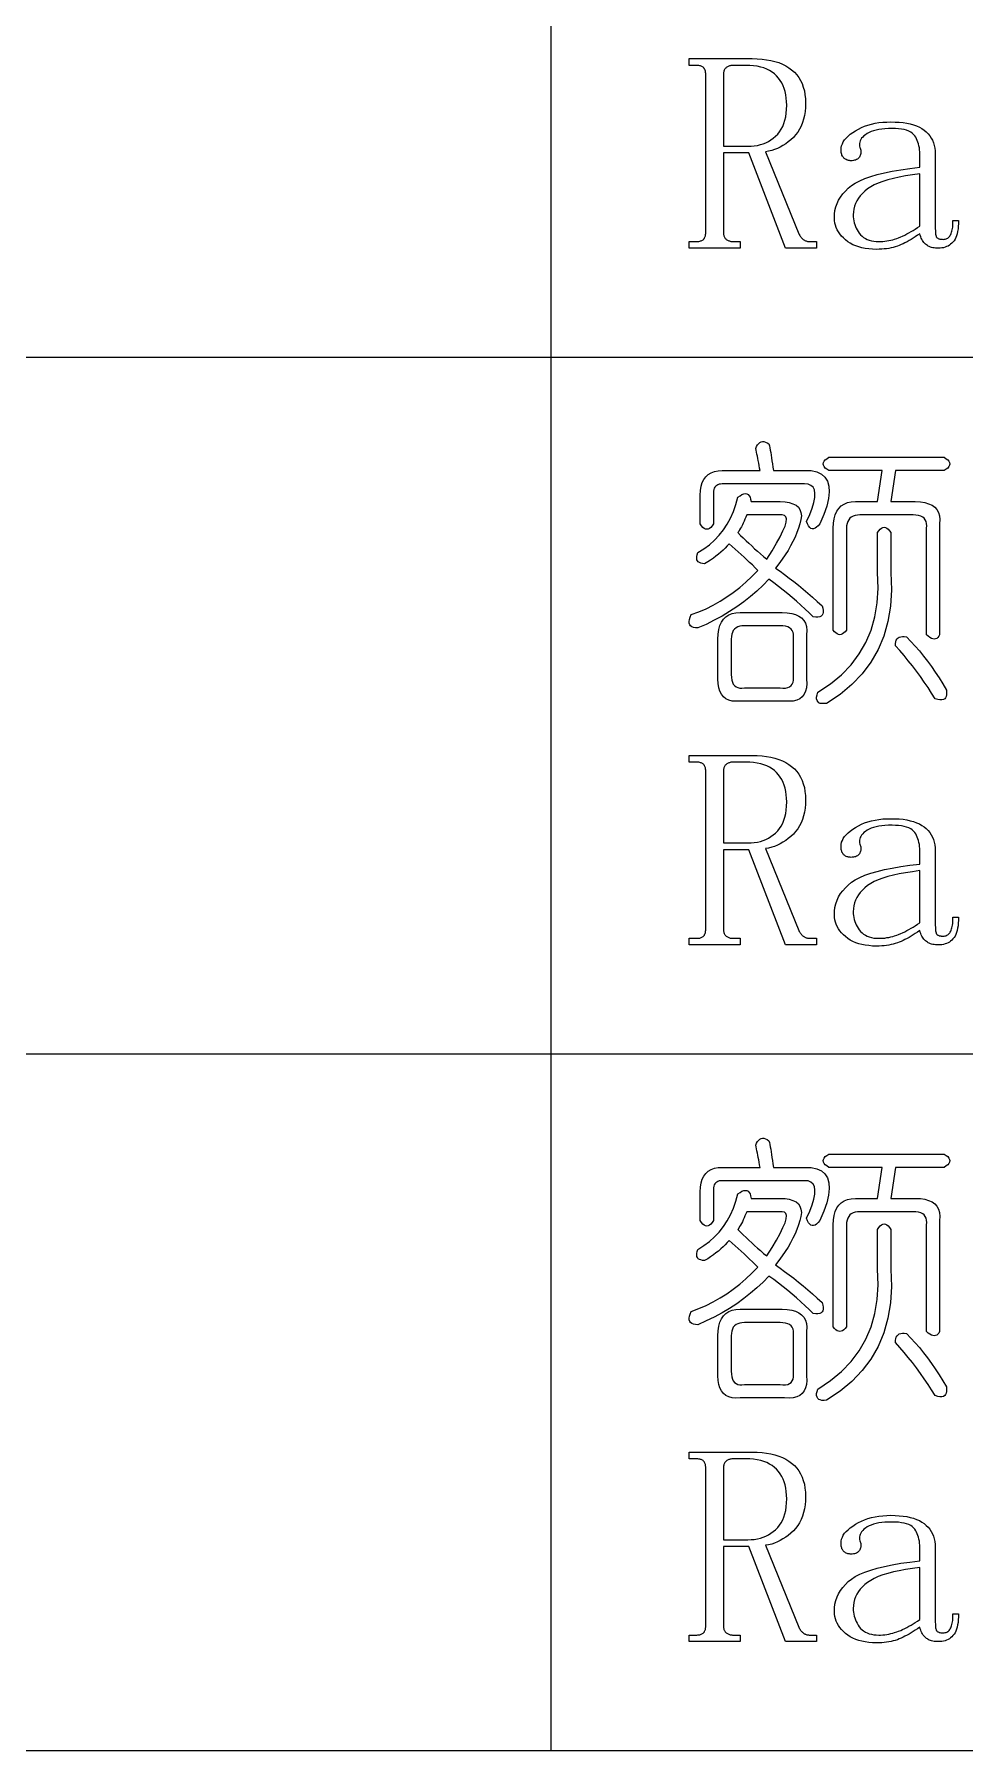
# Model space of a CAD drawing. Extents: x 1 to 297, y 1 to 210.
# Drawn here: x 40.3 to 47.49, y 29.56 to 42.84 of the extents above; entities that cross this region are included whole.
import ezdxf

# ---------------------------------------------------------------- set-up
doc = ezdxf.new("R2010")
doc.units = 0

msp = doc.modelspace()

# ---------------------------------------------------------------- linework, layer by layer
at = {"color": 7, "lineweight": 13}
for p, q in [((44.295, 56.508), (44.295, 29.565)), ((1.306, 40.342), (219.321, 40.342)), ((1.306, 34.953), (219.321, 34.953)), ((1.306, 29.565), (219.321, 29.565))]:
    msp.add_line(p, q, dxfattribs=at)
for points in [[(46.263, 42.308), (46.262, 42.274), (46.26, 42.242), (46.255, 42.212), (46.248, 42.183), (46.24, 42.156), (46.229, 42.13), (46.217, 42.106), (46.203, 42.083), (46.187, 42.062), (46.169, 42.042), (46.15, 42.024), (46.13, 42.007), (46.11, 41.992), (46.089, 41.979), (46.068, 41.967), (46.047, 41.957), (46.024, 41.948), (46.002, 41.941), (45.978, 41.935), (45.955, 41.931), (46.212, 41.296), (46.215, 41.29), (46.219, 41.283), (46.223, 41.278), (46.226, 41.272), (46.23, 41.267), (46.234, 41.263), (46.238, 41.259), (46.242, 41.255), (46.246, 41.252), (46.25, 41.249), (46.255, 41.247), (46.259, 41.245), (46.264, 41.243), (46.268, 41.241), (46.273, 41.24), (46.278, 41.238), (46.283, 41.237), (46.287, 41.237), (46.292, 41.236), (46.298, 41.236), (46.349, 41.236), (46.349, 41.185), (46.109, 41.185), (45.826, 41.922), (45.629, 41.922), (45.629, 41.305), (45.629, 41.298), (45.63, 41.292), (45.631, 41.286), (45.632, 41.28), (45.634, 41.275), (45.637, 41.27), (45.64, 41.265), (45.643, 41.261), (45.646, 41.257), (45.65, 41.253), (45.655, 41.25), (45.66, 41.247), (45.664, 41.245), (45.67, 41.242), (45.675, 41.241), (45.681, 41.239), (45.687, 41.238), (45.693, 41.237), (45.699, 41.236), (45.706, 41.236), (45.758, 41.236), (45.758, 41.185), (45.363, 41.185), (45.363, 41.236), (45.415, 41.236), (45.423, 41.236), (45.431, 41.237), (45.438, 41.238), (45.445, 41.239), (45.451, 41.241), (45.457, 41.242), (45.462, 41.245), (45.467, 41.247), (45.471, 41.25), (45.475, 41.253), (45.478, 41.257), (45.481, 41.261), (45.483, 41.265), (45.486, 41.27), (45.488, 41.275), (45.489, 41.28), (45.49, 41.286), (45.491, 41.292), (45.492, 41.298), (45.492, 41.305), (45.492, 42.531), (45.492, 42.537), (45.491, 42.544), (45.49, 42.55), (45.489, 42.555), (45.488, 42.561), (45.486, 42.566), (45.483, 42.57), (45.481, 42.574), (45.478, 42.578), (45.475, 42.582), (45.471, 42.585), (45.467, 42.588), (45.462, 42.591), (45.457, 42.593), (45.451, 42.595), (45.445, 42.596), (45.438, 42.598), (45.431, 42.598), (45.423, 42.599), (45.415, 42.599), (45.363, 42.599), (45.363, 42.651), (45.852, 42.651), (45.89, 42.65), (45.927, 42.647), (45.962, 42.643), (45.995, 42.637), (46.027, 42.629), (46.056, 42.62), (46.084, 42.609), (46.11, 42.596), (46.134, 42.581), (46.156, 42.565), (46.177, 42.547), (46.195, 42.527), (46.211, 42.506), (46.225, 42.483), (46.237, 42.458), (46.246, 42.431), (46.254, 42.403), (46.259, 42.373), (46.262, 42.341)], [(45.629, 41.973), (45.818, 41.973), (45.843, 41.974), (45.867, 41.977), (45.891, 41.98), (45.914, 41.986), (45.935, 41.993), (45.956, 42.001), (45.977, 42.011), (45.996, 42.023), (46.014, 42.036), (46.032, 42.051), (46.048, 42.067), (46.063, 42.085), (46.076, 42.105), (46.087, 42.126), (46.096, 42.149), (46.104, 42.174), (46.11, 42.201), (46.114, 42.229), (46.117, 42.259), (46.118, 42.291), (46.117, 42.319), (46.114, 42.346), (46.111, 42.372), (46.105, 42.397), (46.098, 42.42), (46.09, 42.442), (46.08, 42.463), (46.068, 42.483), (46.055, 42.501), (46.04, 42.518), (46.024, 42.533), (46.006, 42.547), (45.986, 42.559), (45.965, 42.57), (45.942, 42.579), (45.917, 42.586), (45.89, 42.592), (45.862, 42.596), (45.832, 42.598), (45.8, 42.599), (45.706, 42.599), (45.699, 42.599), (45.693, 42.598), (45.687, 42.598), (45.681, 42.596), (45.675, 42.595), (45.67, 42.593), (45.664, 42.591), (45.66, 42.588), (45.655, 42.585), (45.65, 42.582), (45.646, 42.578), (45.643, 42.574), (45.64, 42.57), (45.637, 42.566), (45.634, 42.561), (45.632, 42.555), (45.631, 42.55), (45.63, 42.544), (45.629, 42.537), (45.629, 42.531)], [(46.812, 41.176), (46.782, 41.177), (46.753, 41.179), (46.725, 41.183), (46.699, 41.188), (46.675, 41.195), (46.651, 41.203), (46.629, 41.212), (46.609, 41.223), (46.59, 41.235), (46.572, 41.249), (46.556, 41.264), (46.541, 41.279), (46.528, 41.295), (46.517, 41.311), (46.508, 41.327), (46.5, 41.344), (46.494, 41.362), (46.49, 41.379), (46.487, 41.398), (46.486, 41.416), (46.487, 41.447), (46.491, 41.476), (46.498, 41.504), (46.507, 41.531), (46.519, 41.557), (46.534, 41.581), (46.551, 41.605), (46.571, 41.627), (46.594, 41.649), (46.619, 41.669), (46.648, 41.688), (46.683, 41.706), (46.722, 41.723), (46.767, 41.739), (46.817, 41.754), (46.873, 41.767), (46.933, 41.78), (46.999, 41.791), (47.07, 41.801), (47.146, 41.811), (47.146, 41.913), (47.146, 41.93), (47.145, 41.947), (47.143, 41.962), (47.14, 41.977), (47.137, 41.992), (47.132, 42.005), (47.127, 42.019), (47.121, 42.031), (47.115, 42.043), (47.108, 42.055), (47.099, 42.065), (47.088, 42.075), (47.076, 42.083), (47.061, 42.091), (47.044, 42.097), (47.026, 42.102), (47.005, 42.106), (46.983, 42.108), (46.958, 42.11), (46.932, 42.111), (46.904, 42.11), (46.877, 42.109), (46.852, 42.106), (46.829, 42.103), (46.808, 42.099), (46.788, 42.094), (46.77, 42.087), (46.754, 42.08), (46.739, 42.072), (46.726, 42.063), (46.715, 42.054), (46.705, 42.044), (46.697, 42.035), (46.69, 42.025), (46.685, 42.015), (46.682, 42.005), (46.68, 41.995), (46.68, 41.985), (46.681, 41.975), (46.683, 41.965), (46.686, 41.958), (46.689, 41.951), (46.69, 41.944), (46.692, 41.937), (46.692, 41.931), (46.692, 41.924), (46.69, 41.917), (46.689, 41.91), (46.686, 41.903), (46.683, 41.896), (46.68, 41.89), (46.675, 41.884), (46.67, 41.879), (46.664, 41.874), (46.658, 41.871), (46.65, 41.867), (46.642, 41.865), (46.634, 41.863), (46.625, 41.862), (46.615, 41.862), (46.608, 41.862), (46.602, 41.863), (46.595, 41.864), (46.589, 41.865), (46.584, 41.867), (46.578, 41.87), (46.573, 41.873), (46.568, 41.876), (46.563, 41.879), (46.559, 41.883), (46.555, 41.888), (46.551, 41.893), (46.548, 41.898), (46.545, 41.904), (46.543, 41.91), (46.541, 41.917), (46.54, 41.924), (46.538, 41.931), (46.538, 41.939), (46.538, 41.948), (46.539, 41.963), (46.542, 41.978), (46.548, 41.993), (46.555, 42.008), (46.565, 42.023), (46.578, 42.037), (46.592, 42.052), (46.609, 42.066), (46.628, 42.08), (46.649, 42.093), (46.672, 42.106), (46.696, 42.118), (46.72, 42.128), (46.746, 42.137), (46.773, 42.145), (46.801, 42.151), (46.83, 42.156), (46.86, 42.159), (46.891, 42.161), (46.923, 42.162), (46.957, 42.161), (46.988, 42.159), (47.018, 42.156), (47.047, 42.152), (47.073, 42.146), (47.098, 42.139), (47.121, 42.131), (47.143, 42.121), (47.162, 42.11), (47.18, 42.098), (47.197, 42.084), (47.211, 42.07), (47.224, 42.054), (47.235, 42.037), (47.245, 42.02), (47.252, 42.001), (47.258, 41.98), (47.263, 41.959), (47.265, 41.937), (47.266, 41.913), (47.266, 41.348), (47.266, 41.335), (47.267, 41.323), (47.267, 41.312), (47.268, 41.302), (47.269, 41.293), (47.271, 41.285), (47.272, 41.279), (47.274, 41.274), (47.277, 41.269), (47.279, 41.266), (47.282, 41.264), (47.285, 41.262), (47.289, 41.26), (47.293, 41.258), (47.297, 41.257), (47.302, 41.255), (47.308, 41.255), (47.313, 41.254), (47.32, 41.254), (47.326, 41.253), (47.334, 41.254), (47.342, 41.255), (47.35, 41.257), (47.356, 41.26), (47.363, 41.263), (47.368, 41.267), (47.374, 41.272), (47.378, 41.278), (47.382, 41.285), (47.386, 41.292), (47.389, 41.3), (47.392, 41.309), (47.395, 41.318), (47.397, 41.328), (47.399, 41.338), (47.401, 41.349), (47.402, 41.361), (47.403, 41.373), (47.403, 41.386), (47.403, 41.399), (47.446, 41.399), (47.446, 41.376), (47.444, 41.354), (47.442, 41.334), (47.439, 41.315), (47.435, 41.297), (47.431, 41.281), (47.425, 41.267), (47.419, 41.254), (47.411, 41.242), (47.403, 41.232), (47.394, 41.223), (47.385, 41.215), (47.375, 41.208), (47.365, 41.202), (47.354, 41.197), (47.343, 41.192), (47.331, 41.189), (47.318, 41.187), (47.305, 41.185), (47.292, 41.185), (47.28, 41.185), (47.269, 41.186), (47.258, 41.187), (47.248, 41.189), (47.238, 41.191), (47.229, 41.194), (47.22, 41.197), (47.212, 41.201), (47.205, 41.206), (47.198, 41.211), (47.191, 41.216), (47.185, 41.222), (47.179, 41.229), (47.173, 41.237), (47.168, 41.245), (47.163, 41.254), (47.158, 41.263), (47.154, 41.274), (47.15, 41.285), (47.146, 41.296), (47.129, 41.285), (47.112, 41.273), (47.096, 41.263), (47.08, 41.253), (47.064, 41.244), (47.048, 41.235), (47.032, 41.227), (47.017, 41.219), (47.002, 41.213), (46.988, 41.206), (46.973, 41.201), (46.957, 41.195), (46.941, 41.191), (46.924, 41.187), (46.907, 41.184), (46.889, 41.181), (46.871, 41.179), (46.852, 41.177), (46.832, 41.177)], [(46.632, 41.442), (46.632, 41.427), (46.634, 41.412), (46.636, 41.397), (46.639, 41.382), (46.644, 41.368), (46.649, 41.354), (46.655, 41.34), (46.662, 41.327), (46.67, 41.314), (46.679, 41.301), (46.689, 41.288), (46.7, 41.277), (46.712, 41.268), (46.726, 41.259), (46.74, 41.252), (46.756, 41.247), (46.772, 41.242), (46.79, 41.239), (46.809, 41.237), (46.829, 41.236), (46.844, 41.237), (46.86, 41.237), (46.875, 41.239), (46.891, 41.241), (46.906, 41.244), (46.922, 41.247), (46.937, 41.251), (46.952, 41.255), (46.968, 41.261), (46.983, 41.266), (46.999, 41.273), (47.014, 41.279), (47.03, 41.287), (47.046, 41.295), (47.063, 41.304), (47.079, 41.313), (47.095, 41.323), (47.112, 41.333), (47.129, 41.345), (47.146, 41.356), (47.146, 41.759), (47.09, 41.752), (47.037, 41.744), (46.987, 41.734), (46.942, 41.724), (46.9, 41.713), (46.861, 41.701), (46.826, 41.688), (46.795, 41.674), (46.767, 41.659), (46.743, 41.643), (46.722, 41.627), (46.703, 41.609), (46.686, 41.591), (46.672, 41.572), (46.66, 41.552), (46.65, 41.532), (46.642, 41.511), (46.636, 41.488), (46.633, 41.466)], [(45.98, 39.671), (45.984, 39.656), (45.987, 39.64), (45.991, 39.623), (45.994, 39.605), (45.998, 39.585), (46.001, 39.564), (46.004, 39.541), (46.008, 39.517), (46.011, 39.492), (46.015, 39.465), (46.306, 39.465), (46.35, 39.455), (46.386, 39.437), (46.413, 39.413), (46.432, 39.383), (46.443, 39.345), (46.446, 39.3), (46.441, 39.249), (46.427, 39.191), (46.405, 39.125), (46.375, 39.053), (46.361, 39.038), (46.349, 39.027), (46.337, 39.019), (46.325, 39.015), (46.315, 39.015), (46.305, 39.018), (46.296, 39.026), (46.287, 39.037), (46.279, 39.052), (46.272, 39.071), (46.296, 39.126), (46.315, 39.175), (46.328, 39.219), (46.335, 39.257), (46.336, 39.289), (46.332, 39.315), (46.321, 39.336), (46.305, 39.35), (46.283, 39.359), (46.255, 39.362), (45.62, 39.362), (45.607, 39.361), (45.596, 39.359), (45.585, 39.356), (45.577, 39.351), (45.569, 39.345), (45.563, 39.337), (45.558, 39.328), (45.555, 39.318), (45.553, 39.306), (45.552, 39.293), (45.552, 39.053), (45.542, 39.038), (45.531, 39.026), (45.521, 39.017), (45.511, 39.012), (45.5, 39.011), (45.49, 39.012), (45.48, 39.017), (45.47, 39.026), (45.459, 39.038), (45.449, 39.053), (45.449, 39.276), (45.451, 39.312), (45.456, 39.344), (45.464, 39.372), (45.476, 39.397), (45.492, 39.418), (45.511, 39.435), (45.533, 39.448), (45.559, 39.457), (45.588, 39.463), (45.62, 39.465), (45.912, 39.465), (45.908, 39.485), (45.905, 39.505), (45.902, 39.523), (45.898, 39.542), (45.895, 39.559), (45.891, 39.576), (45.888, 39.592), (45.884, 39.607), (45.881, 39.622), (45.878, 39.636), (45.885, 39.652), (45.893, 39.665), (45.901, 39.675), (45.91, 39.683), (45.92, 39.688), (45.931, 39.69), (45.942, 39.689), (45.954, 39.686), (45.967, 39.679)], [(46.443, 39.568), (47.335, 39.568), (47.35, 39.557), (47.362, 39.547), (47.371, 39.537), (47.376, 39.527), (47.378, 39.516), (47.376, 39.506), (47.371, 39.496), (47.362, 39.485), (47.35, 39.475), (47.335, 39.465), (46.958, 39.465), (46.923, 39.225), (47.112, 39.225), (47.151, 39.223), (47.185, 39.218), (47.215, 39.209), (47.241, 39.197), (47.262, 39.182), (47.278, 39.163), (47.291, 39.141), (47.298, 39.115), (47.302, 39.086), (47.3, 39.053), (47.3, 38.196), (47.293, 38.184), (47.285, 38.174), (47.277, 38.167), (47.268, 38.163), (47.258, 38.162), (47.247, 38.163), (47.236, 38.167), (47.224, 38.174), (47.211, 38.184), (47.198, 38.196), (47.198, 39.019), (47.2, 39.039), (47.199, 39.056), (47.196, 39.072), (47.189, 39.085), (47.18, 39.096), (47.169, 39.106), (47.154, 39.113), (47.137, 39.118), (47.117, 39.121), (47.095, 39.122), (46.683, 39.122), (46.664, 39.121), (46.646, 39.118), (46.631, 39.113), (46.617, 39.106), (46.606, 39.096), (46.597, 39.085), (46.59, 39.072), (46.585, 39.056), (46.581, 39.039), (46.58, 39.019), (46.58, 38.231), (46.57, 38.218), (46.56, 38.209), (46.55, 38.202), (46.539, 38.198), (46.529, 38.196), (46.519, 38.198), (46.508, 38.202), (46.498, 38.209), (46.488, 38.218), (46.478, 38.231), (46.478, 39.019), (46.479, 39.058), (46.484, 39.093), (46.493, 39.124), (46.505, 39.151), (46.52, 39.173), (46.539, 39.192), (46.562, 39.206), (46.587, 39.217), (46.616, 39.223), (46.649, 39.225), (46.82, 39.225), (46.855, 39.465), (46.443, 39.465), (46.428, 39.475), (46.416, 39.485), (46.407, 39.496), (46.402, 39.506), (46.4, 39.516), (46.402, 39.527), (46.407, 39.537), (46.416, 39.547), (46.428, 39.557)], [(45.432, 38.248), (45.413, 38.249), (45.397, 38.252), (45.384, 38.257), (45.374, 38.264), (45.368, 38.273), (45.364, 38.285), (45.363, 38.298), (45.366, 38.314), (45.372, 38.331), (45.38, 38.351), (45.438, 38.373), (45.494, 38.397), (45.549, 38.425), (45.603, 38.455), (45.655, 38.488), (45.705, 38.523), (45.755, 38.562), (45.803, 38.603), (45.849, 38.647), (45.895, 38.693), (45.874, 38.714), (45.853, 38.735), (45.831, 38.755), (45.81, 38.776), (45.788, 38.796), (45.765, 38.817), (45.742, 38.837), (45.719, 38.858), (45.696, 38.879), (45.672, 38.899), (45.658, 38.882), (45.642, 38.866), (45.626, 38.849), (45.609, 38.833), (45.59, 38.818), (45.571, 38.802), (45.551, 38.788), (45.529, 38.773), (45.507, 38.759), (45.483, 38.745), (45.467, 38.746), (45.454, 38.748), (45.443, 38.753), (45.434, 38.759), (45.428, 38.766), (45.424, 38.776), (45.422, 38.787), (45.423, 38.8), (45.426, 38.814), (45.432, 38.831), (45.478, 38.86), (45.521, 38.892), (45.56, 38.927), (45.596, 38.965), (45.629, 39.006), (45.658, 39.051), (45.684, 39.098), (45.706, 39.149), (45.725, 39.202), (45.74, 39.259), (45.757, 39.271), (45.772, 39.28), (45.786, 39.285), (45.798, 39.287), (45.809, 39.285), (45.819, 39.28), (45.827, 39.271), (45.834, 39.259), (45.839, 39.244), (45.843, 39.225), (46.066, 39.225), (46.105, 39.223), (46.138, 39.218), (46.166, 39.209), (46.19, 39.197), (46.208, 39.182), (46.22, 39.163), (46.228, 39.141), (46.231, 39.115), (46.228, 39.086), (46.22, 39.053), (46.209, 39.019), (46.196, 38.985), (46.182, 38.951), (46.166, 38.916), (46.148, 38.882), (46.128, 38.848), (46.106, 38.813), (46.083, 38.779), (46.058, 38.745), (46.032, 38.711), (46.066, 38.686), (46.101, 38.661), (46.136, 38.634), (46.172, 38.606), (46.208, 38.578), (46.244, 38.548), (46.28, 38.517), (46.317, 38.486), (46.354, 38.453), (46.392, 38.419), (46.397, 38.4), (46.4, 38.383), (46.4, 38.368), (46.397, 38.356), (46.392, 38.346), (46.384, 38.339), (46.373, 38.334), (46.359, 38.331), (46.342, 38.331), (46.323, 38.333), (46.292, 38.364), (46.26, 38.394), (46.228, 38.424), (46.194, 38.454), (46.16, 38.483), (46.126, 38.512), (46.09, 38.541), (46.055, 38.569), (46.018, 38.597), (45.98, 38.625), (45.935, 38.578), (45.887, 38.533), (45.837, 38.49), (45.786, 38.449), (45.732, 38.411), (45.676, 38.374), (45.618, 38.339), (45.558, 38.307), (45.496, 38.276)], [(46.083, 39.122), (45.809, 39.122), (45.802, 39.105), (45.795, 39.089), (45.788, 39.074), (45.782, 39.059), (45.775, 39.045), (45.768, 39.031), (45.761, 39.019), (45.754, 39.007), (45.747, 38.995), (45.74, 38.985), (45.761, 38.964), (45.782, 38.944), (45.804, 38.923), (45.825, 38.903), (45.848, 38.882), (45.87, 38.861), (45.893, 38.841), (45.916, 38.82), (45.939, 38.8), (45.963, 38.779), (46.005, 38.844), (46.039, 38.903), (46.068, 38.954), (46.089, 38.999), (46.105, 39.036), (46.113, 39.067), (46.116, 39.091), (46.111, 39.108), (46.101, 39.119)], [(46.82, 38.985), (46.831, 39), (46.841, 39.012), (46.851, 39.021), (46.862, 39.026), (46.872, 39.028), (46.882, 39.026), (46.892, 39.021), (46.903, 39.012), (46.913, 39), (46.923, 38.985), (46.923, 38.676), (46.928, 38.543), (46.92, 38.416), (46.9, 38.297), (46.868, 38.185), (46.825, 38.081), (46.769, 37.983), (46.701, 37.893), (46.622, 37.81), (46.53, 37.734), (46.426, 37.665), (46.407, 37.663), (46.39, 37.663), (46.377, 37.665), (46.366, 37.67), (46.358, 37.678), (46.352, 37.687), (46.349, 37.7), (46.349, 37.714), (46.352, 37.731), (46.358, 37.751), (46.455, 37.815), (46.541, 37.886), (46.615, 37.963), (46.678, 38.047), (46.73, 38.136), (46.771, 38.232), (46.8, 38.334), (46.818, 38.442), (46.825, 38.556), (46.82, 38.676)], [(45.758, 38.368), (46.083, 38.368), (46.122, 38.366), (46.157, 38.361), (46.187, 38.352), (46.212, 38.34), (46.233, 38.325), (46.25, 38.306), (46.262, 38.284), (46.27, 38.258), (46.273, 38.229), (46.272, 38.196), (46.272, 37.853), (46.273, 37.818), (46.271, 37.786), (46.264, 37.759), (46.253, 37.735), (46.238, 37.716), (46.218, 37.701), (46.195, 37.69), (46.168, 37.683), (46.136, 37.681), (46.1, 37.682), (45.758, 37.682), (45.725, 37.681), (45.696, 37.683), (45.67, 37.69), (45.648, 37.701), (45.629, 37.716), (45.614, 37.735), (45.602, 37.759), (45.593, 37.786), (45.588, 37.818), (45.586, 37.853), (45.586, 38.162), (45.588, 38.201), (45.593, 38.236), (45.602, 38.267), (45.614, 38.294), (45.629, 38.316), (45.648, 38.335), (45.67, 38.349), (45.696, 38.359), (45.725, 38.366)], [(46.066, 38.265), (45.792, 38.265), (45.772, 38.264), (45.755, 38.261), (45.739, 38.256), (45.726, 38.248), (45.715, 38.239), (45.705, 38.228), (45.698, 38.214), (45.693, 38.199), (45.69, 38.182), (45.689, 38.162), (45.689, 37.888), (45.69, 37.865), (45.693, 37.845), (45.698, 37.828), (45.705, 37.814), (45.715, 37.802), (45.726, 37.793), (45.739, 37.787), (45.755, 37.783), (45.772, 37.783), (45.792, 37.785), (46.066, 37.785), (46.089, 37.783), (46.109, 37.783), (46.126, 37.787), (46.14, 37.793), (46.152, 37.802), (46.161, 37.814), (46.167, 37.828), (46.17, 37.845), (46.171, 37.865), (46.169, 37.888), (46.169, 38.162), (46.171, 38.182), (46.17, 38.199), (46.167, 38.214), (46.161, 38.228), (46.152, 38.239), (46.14, 38.248), (46.126, 38.256), (46.109, 38.261), (46.089, 38.264)], [(47.043, 38.179), (47.077, 38.144), (47.111, 38.108), (47.143, 38.07), (47.175, 38.031), (47.206, 37.991), (47.237, 37.949), (47.266, 37.906), (47.296, 37.861), (47.324, 37.815), (47.352, 37.768), (47.354, 37.749), (47.354, 37.732), (47.351, 37.718), (47.346, 37.707), (47.339, 37.699), (47.329, 37.694), (47.317, 37.691), (47.302, 37.691), (47.286, 37.694), (47.266, 37.699), (47.238, 37.743), (47.21, 37.787), (47.181, 37.83), (47.151, 37.872), (47.12, 37.913), (47.089, 37.954), (47.057, 37.994), (47.025, 38.034), (46.992, 38.073), (46.958, 38.111), (46.958, 38.127), (46.961, 38.141), (46.965, 38.153), (46.971, 38.163), (46.979, 38.171), (46.988, 38.176), (47, 38.18), (47.012, 38.182), (47.027, 38.182)], [(46.263, 36.919), (46.262, 36.886), (46.26, 36.854), (46.255, 36.823), (46.248, 36.794), (46.24, 36.767), (46.229, 36.741), (46.217, 36.717), (46.203, 36.694), (46.187, 36.673), (46.169, 36.653), (46.15, 36.635), (46.13, 36.619), (46.11, 36.604), (46.089, 36.59), (46.068, 36.578), (46.047, 36.568), (46.024, 36.559), (46.002, 36.552), (45.978, 36.546), (45.955, 36.542), (46.212, 35.908), (46.215, 35.901), (46.219, 35.895), (46.223, 35.889), (46.226, 35.884), (46.23, 35.879), (46.234, 35.874), (46.238, 35.87), (46.242, 35.867), (46.246, 35.863), (46.25, 35.861), (46.255, 35.858), (46.259, 35.856), (46.264, 35.854), (46.268, 35.852), (46.273, 35.851), (46.278, 35.85), (46.283, 35.849), (46.287, 35.848), (46.292, 35.848), (46.298, 35.848), (46.349, 35.848), (46.349, 35.796), (46.109, 35.796), (45.826, 36.533), (45.629, 36.533), (45.629, 35.916), (45.629, 35.91), (45.63, 35.903), (45.631, 35.897), (45.632, 35.892), (45.634, 35.886), (45.637, 35.881), (45.64, 35.877), (45.643, 35.872), (45.646, 35.868), (45.65, 35.865), (45.655, 35.862), (45.66, 35.859), (45.664, 35.856), (45.67, 35.854), (45.675, 35.852), (45.681, 35.85), (45.687, 35.849), (45.693, 35.848), (45.699, 35.848), (45.706, 35.848), (45.758, 35.848), (45.758, 35.796), (45.363, 35.796), (45.363, 35.848), (45.415, 35.848), (45.423, 35.848), (45.431, 35.848), (45.438, 35.849), (45.445, 35.85), (45.451, 35.852), (45.457, 35.854), (45.462, 35.856), (45.467, 35.859), (45.471, 35.862), (45.475, 35.865), (45.478, 35.868), (45.481, 35.872), (45.483, 35.877), (45.486, 35.881), (45.488, 35.886), (45.489, 35.892), (45.49, 35.897), (45.491, 35.903), (45.492, 35.91), (45.492, 35.916), (45.492, 37.142), (45.492, 37.149), (45.491, 37.155), (45.49, 37.161), (45.489, 37.167), (45.488, 37.172), (45.486, 37.177), (45.483, 37.182), (45.481, 37.186), (45.478, 37.19), (45.475, 37.193), (45.471, 37.197), (45.467, 37.2), (45.462, 37.202), (45.457, 37.204), (45.451, 37.206), (45.445, 37.208), (45.438, 37.209), (45.431, 37.21), (45.423, 37.21), (45.415, 37.211), (45.363, 37.211), (45.363, 37.262), (45.852, 37.262), (45.89, 37.261), (45.927, 37.259), (45.962, 37.254), (45.995, 37.248), (46.027, 37.241), (46.056, 37.231), (46.084, 37.22), (46.11, 37.207), (46.134, 37.193), (46.156, 37.176), (46.177, 37.158), (46.195, 37.139), (46.211, 37.117), (46.225, 37.094), (46.237, 37.069), (46.246, 37.043), (46.254, 37.014), (46.259, 36.984), (46.262, 36.953)], [(45.629, 36.585), (45.818, 36.585), (45.843, 36.586), (45.867, 36.588), (45.891, 36.592), (45.914, 36.597), (45.935, 36.604), (45.956, 36.613), (45.977, 36.623), (45.996, 36.634), (46.014, 36.647), (46.032, 36.662), (46.048, 36.678), (46.063, 36.696), (46.076, 36.716), (46.087, 36.737), (46.096, 36.761), (46.104, 36.785), (46.11, 36.812), (46.114, 36.84), (46.117, 36.87), (46.118, 36.902), (46.117, 36.931), (46.114, 36.958), (46.111, 36.984), (46.105, 37.008), (46.098, 37.032), (46.09, 37.054), (46.08, 37.075), (46.068, 37.094), (46.055, 37.112), (46.04, 37.129), (46.024, 37.145), (46.006, 37.158), (45.986, 37.171), (45.965, 37.181), (45.942, 37.19), (45.917, 37.198), (45.89, 37.203), (45.862, 37.207), (45.832, 37.21), (45.8, 37.211), (45.706, 37.211), (45.699, 37.21), (45.693, 37.21), (45.687, 37.209), (45.681, 37.208), (45.675, 37.206), (45.67, 37.204), (45.664, 37.202), (45.66, 37.2), (45.655, 37.197), (45.65, 37.193), (45.646, 37.19), (45.643, 37.186), (45.64, 37.182), (45.637, 37.177), (45.634, 37.172), (45.632, 37.167), (45.631, 37.161), (45.63, 37.155), (45.629, 37.149), (45.629, 37.142)], [(46.812, 35.788), (46.782, 35.788), (46.753, 35.791), (46.725, 35.794), (46.699, 35.799), (46.675, 35.806), (46.651, 35.814), (46.629, 35.823), (46.609, 35.834), (46.59, 35.847), (46.572, 35.861), (46.556, 35.875), (46.541, 35.891), (46.528, 35.906), (46.517, 35.922), (46.508, 35.939), (46.5, 35.956), (46.494, 35.973), (46.49, 35.991), (46.487, 36.009), (46.486, 36.028), (46.487, 36.058), (46.491, 36.087), (46.498, 36.115), (46.507, 36.142), (46.519, 36.168), (46.534, 36.193), (46.551, 36.216), (46.571, 36.239), (46.594, 36.26), (46.619, 36.281), (46.648, 36.3), (46.683, 36.318), (46.722, 36.335), (46.767, 36.351), (46.817, 36.365), (46.873, 36.379), (46.933, 36.391), (46.999, 36.403), (47.07, 36.413), (47.146, 36.422), (47.146, 36.525), (47.146, 36.542), (47.145, 36.558), (47.143, 36.574), (47.14, 36.589), (47.137, 36.603), (47.132, 36.617), (47.127, 36.63), (47.121, 36.643), (47.115, 36.655), (47.108, 36.666), (47.099, 36.677), (47.088, 36.686), (47.076, 36.695), (47.061, 36.702), (47.044, 36.708), (47.026, 36.713), (47.005, 36.717), (46.983, 36.72), (46.958, 36.721), (46.932, 36.722), (46.904, 36.722), (46.877, 36.72), (46.852, 36.718), (46.829, 36.714), (46.808, 36.71), (46.788, 36.705), (46.77, 36.699), (46.754, 36.692), (46.739, 36.684), (46.726, 36.675), (46.715, 36.665), (46.705, 36.656), (46.697, 36.646), (46.69, 36.636), (46.685, 36.627), (46.682, 36.617), (46.68, 36.607), (46.68, 36.597), (46.681, 36.587), (46.683, 36.576), (46.686, 36.569), (46.689, 36.563), (46.69, 36.556), (46.692, 36.549), (46.692, 36.542), (46.692, 36.535), (46.69, 36.528), (46.689, 36.521), (46.686, 36.515), (46.683, 36.508), (46.68, 36.501), (46.675, 36.495), (46.67, 36.49), (46.664, 36.486), (46.658, 36.482), (46.65, 36.479), (46.642, 36.477), (46.634, 36.475), (46.625, 36.474), (46.615, 36.473), (46.608, 36.474), (46.602, 36.474), (46.595, 36.475), (46.589, 36.477), (46.584, 36.479), (46.578, 36.481), (46.573, 36.484), (46.568, 36.487), (46.563, 36.491), (46.559, 36.495), (46.555, 36.499), (46.551, 36.504), (46.548, 36.51), (46.545, 36.515), (46.543, 36.522), (46.541, 36.528), (46.54, 36.535), (46.538, 36.543), (46.538, 36.551), (46.538, 36.559), (46.539, 36.574), (46.542, 36.59), (46.548, 36.605), (46.555, 36.619), (46.565, 36.634), (46.578, 36.649), (46.592, 36.663), (46.609, 36.677), (46.628, 36.691), (46.649, 36.705), (46.672, 36.718), (46.696, 36.73), (46.72, 36.74), (46.746, 36.749), (46.773, 36.756), (46.801, 36.762), (46.83, 36.767), (46.86, 36.771), (46.891, 36.773), (46.923, 36.773), (46.957, 36.773), (46.988, 36.771), (47.018, 36.768), (47.047, 36.763), (47.073, 36.757), (47.098, 36.75), (47.121, 36.742), (47.143, 36.732), (47.162, 36.721), (47.18, 36.709), (47.197, 36.696), (47.211, 36.681), (47.224, 36.666), (47.235, 36.649), (47.245, 36.631), (47.252, 36.612), (47.258, 36.592), (47.263, 36.571), (47.265, 36.548), (47.266, 36.525), (47.266, 35.959), (47.266, 35.946), (47.267, 35.934), (47.267, 35.923), (47.268, 35.913), (47.269, 35.905), (47.271, 35.897), (47.272, 35.89), (47.274, 35.885), (47.277, 35.881), (47.279, 35.878), (47.282, 35.875), (47.285, 35.873), (47.289, 35.871), (47.293, 35.869), (47.297, 35.868), (47.302, 35.867), (47.308, 35.866), (47.313, 35.865), (47.32, 35.865), (47.326, 35.865), (47.334, 35.865), (47.342, 35.866), (47.35, 35.868), (47.356, 35.871), (47.363, 35.875), (47.368, 35.879), (47.374, 35.884), (47.378, 35.89), (47.382, 35.896), (47.386, 35.903), (47.389, 35.911), (47.392, 35.92), (47.395, 35.929), (47.397, 35.939), (47.399, 35.95), (47.401, 35.961), (47.402, 35.972), (47.403, 35.984), (47.403, 35.997), (47.403, 36.011), (47.446, 36.011), (47.446, 35.987), (47.444, 35.965), (47.442, 35.945), (47.439, 35.926), (47.435, 35.909), (47.431, 35.893), (47.425, 35.878), (47.419, 35.865), (47.411, 35.854), (47.403, 35.843), (47.394, 35.834), (47.385, 35.826), (47.375, 35.819), (47.365, 35.813), (47.354, 35.808), (47.343, 35.804), (47.331, 35.801), (47.318, 35.798), (47.305, 35.797), (47.292, 35.796), (47.28, 35.797), (47.269, 35.797), (47.258, 35.799), (47.248, 35.8), (47.238, 35.803), (47.229, 35.806), (47.22, 35.809), (47.212, 35.813), (47.205, 35.817), (47.198, 35.822), (47.191, 35.827), (47.185, 35.834), (47.179, 35.841), (47.173, 35.848), (47.168, 35.856), (47.163, 35.865), (47.158, 35.875), (47.154, 35.885), (47.15, 35.896), (47.146, 35.908), (47.129, 35.896), (47.112, 35.885), (47.096, 35.874), (47.08, 35.865), (47.064, 35.855), (47.048, 35.847), (47.032, 35.838), (47.017, 35.831), (47.002, 35.824), (46.988, 35.818), (46.973, 35.812), (46.957, 35.807), (46.941, 35.802), (46.924, 35.799), (46.907, 35.795), (46.889, 35.793), (46.871, 35.79), (46.852, 35.789), (46.832, 35.788)], [(46.632, 36.053), (46.632, 36.038), (46.634, 36.023), (46.636, 36.008), (46.639, 35.994), (46.644, 35.979), (46.649, 35.965), (46.655, 35.952), (46.662, 35.938), (46.67, 35.925), (46.679, 35.912), (46.689, 35.9), (46.7, 35.889), (46.712, 35.879), (46.726, 35.871), (46.74, 35.864), (46.756, 35.858), (46.772, 35.854), (46.79, 35.85), (46.809, 35.848), (46.829, 35.848), (46.844, 35.848), (46.86, 35.849), (46.875, 35.85), (46.891, 35.853), (46.906, 35.855), (46.922, 35.859), (46.937, 35.862), (46.952, 35.867), (46.968, 35.872), (46.983, 35.878), (46.999, 35.884), (47.014, 35.891), (47.03, 35.898), (47.046, 35.907), (47.063, 35.915), (47.079, 35.925), (47.095, 35.934), (47.112, 35.945), (47.129, 35.956), (47.146, 35.968), (47.146, 36.371), (47.09, 36.363), (47.037, 36.355), (46.987, 36.346), (46.942, 36.336), (46.9, 36.325), (46.861, 36.312), (46.826, 36.299), (46.795, 36.286), (46.767, 36.271), (46.743, 36.255), (46.722, 36.238), (46.703, 36.221), (46.686, 36.203), (46.672, 36.184), (46.66, 36.164), (46.65, 36.143), (46.642, 36.122), (46.636, 36.1), (46.633, 36.077)], [(45.98, 34.282), (45.984, 34.268), (45.987, 34.252), (45.991, 34.235), (45.994, 34.216), (45.998, 34.196), (46.001, 34.175), (46.004, 34.152), (46.008, 34.128), (46.011, 34.103), (46.015, 34.076), (46.306, 34.076), (46.35, 34.066), (46.386, 34.049), (46.413, 34.025), (46.432, 33.994), (46.443, 33.956), (46.446, 33.912), (46.441, 33.86), (46.427, 33.802), (46.405, 33.737), (46.375, 33.665), (46.361, 33.65), (46.349, 33.638), (46.337, 33.63), (46.325, 33.626), (46.315, 33.626), (46.305, 33.63), (46.296, 33.637), (46.287, 33.648), (46.279, 33.663), (46.272, 33.682), (46.296, 33.737), (46.315, 33.787), (46.328, 33.831), (46.335, 33.869), (46.336, 33.901), (46.332, 33.927), (46.321, 33.947), (46.305, 33.962), (46.283, 33.971), (46.255, 33.973), (45.62, 33.973), (45.607, 33.973), (45.596, 33.971), (45.585, 33.967), (45.577, 33.962), (45.569, 33.956), (45.563, 33.949), (45.558, 33.94), (45.555, 33.93), (45.553, 33.918), (45.552, 33.905), (45.552, 33.665), (45.542, 33.649), (45.531, 33.637), (45.521, 33.629), (45.511, 33.624), (45.5, 33.622), (45.49, 33.624), (45.48, 33.629), (45.47, 33.637), (45.459, 33.649), (45.449, 33.665), (45.449, 33.888), (45.451, 33.924), (45.456, 33.956), (45.464, 33.984), (45.476, 34.008), (45.492, 34.029), (45.511, 34.046), (45.533, 34.059), (45.559, 34.069), (45.588, 34.074), (45.62, 34.076), (45.912, 34.076), (45.908, 34.097), (45.905, 34.116), (45.902, 34.135), (45.898, 34.153), (45.895, 34.171), (45.891, 34.187), (45.888, 34.203), (45.884, 34.219), (45.881, 34.234), (45.878, 34.248), (45.885, 34.263), (45.893, 34.277), (45.901, 34.287), (45.91, 34.294), (45.92, 34.299), (45.931, 34.301), (45.942, 34.301), (45.954, 34.297), (45.967, 34.291)], [(46.443, 34.179), (47.335, 34.179), (47.35, 34.169), (47.362, 34.159), (47.371, 34.148), (47.376, 34.138), (47.378, 34.128), (47.376, 34.117), (47.371, 34.107), (47.362, 34.097), (47.35, 34.087), (47.335, 34.076), (46.958, 34.076), (46.923, 33.836), (47.112, 33.836), (47.151, 33.835), (47.185, 33.829), (47.215, 33.821), (47.241, 33.809), (47.262, 33.793), (47.278, 33.775), (47.291, 33.752), (47.298, 33.727), (47.302, 33.697), (47.3, 33.665), (47.3, 32.808), (47.293, 32.795), (47.285, 32.786), (47.277, 32.779), (47.268, 32.775), (47.258, 32.773), (47.247, 32.775), (47.236, 32.779), (47.224, 32.786), (47.211, 32.795), (47.198, 32.808), (47.198, 33.631), (47.2, 33.65), (47.199, 33.668), (47.196, 33.683), (47.189, 33.696), (47.18, 33.708), (47.169, 33.717), (47.154, 33.724), (47.137, 33.729), (47.117, 33.732), (47.095, 33.733), (46.683, 33.733), (46.664, 33.732), (46.646, 33.729), (46.631, 33.724), (46.617, 33.717), (46.606, 33.708), (46.597, 33.696), (46.59, 33.683), (46.585, 33.668), (46.581, 33.65), (46.58, 33.631), (46.58, 32.842), (46.57, 32.83), (46.56, 32.82), (46.55, 32.813), (46.539, 32.809), (46.529, 32.808), (46.519, 32.809), (46.508, 32.813), (46.498, 32.82), (46.488, 32.83), (46.478, 32.842), (46.478, 33.631), (46.479, 33.67), (46.484, 33.705), (46.493, 33.735), (46.505, 33.762), (46.52, 33.785), (46.539, 33.803), (46.562, 33.818), (46.587, 33.828), (46.616, 33.834), (46.649, 33.836), (46.82, 33.836), (46.855, 34.076), (46.443, 34.076), (46.428, 34.087), (46.416, 34.097), (46.407, 34.107), (46.402, 34.117), (46.4, 34.128), (46.402, 34.138), (46.407, 34.148), (46.416, 34.159), (46.428, 34.169)], [(45.432, 32.859), (45.413, 32.86), (45.397, 32.863), (45.384, 32.868), (45.374, 32.876), (45.368, 32.885), (45.364, 32.896), (45.363, 32.91), (45.366, 32.925), (45.372, 32.942), (45.38, 32.962), (45.438, 32.984), (45.494, 33.009), (45.549, 33.036), (45.603, 33.066), (45.655, 33.099), (45.705, 33.135), (45.755, 33.173), (45.803, 33.214), (45.849, 33.258), (45.895, 33.305), (45.874, 33.325), (45.853, 33.346), (45.831, 33.367), (45.81, 33.387), (45.788, 33.408), (45.765, 33.428), (45.742, 33.449), (45.719, 33.469), (45.696, 33.49), (45.672, 33.511), (45.658, 33.494), (45.642, 33.477), (45.626, 33.461), (45.609, 33.445), (45.59, 33.429), (45.571, 33.414), (45.551, 33.399), (45.529, 33.384), (45.507, 33.37), (45.483, 33.356), (45.467, 33.357), (45.454, 33.36), (45.443, 33.364), (45.434, 33.37), (45.428, 33.378), (45.424, 33.387), (45.422, 33.398), (45.423, 33.411), (45.426, 33.426), (45.432, 33.442), (45.478, 33.471), (45.521, 33.503), (45.56, 33.538), (45.596, 33.576), (45.629, 33.618), (45.658, 33.662), (45.684, 33.71), (45.706, 33.76), (45.725, 33.814), (45.74, 33.871), (45.757, 33.883), (45.772, 33.891), (45.786, 33.896), (45.798, 33.898), (45.809, 33.896), (45.819, 33.891), (45.827, 33.883), (45.834, 33.871), (45.839, 33.855), (45.843, 33.836), (46.066, 33.836), (46.105, 33.835), (46.138, 33.829), (46.166, 33.821), (46.19, 33.809), (46.208, 33.793), (46.22, 33.775), (46.228, 33.752), (46.231, 33.727), (46.228, 33.697), (46.22, 33.665), (46.209, 33.631), (46.196, 33.596), (46.182, 33.562), (46.166, 33.528), (46.148, 33.493), (46.128, 33.459), (46.106, 33.425), (46.083, 33.391), (46.058, 33.356), (46.032, 33.322), (46.066, 33.297), (46.101, 33.272), (46.136, 33.245), (46.172, 33.218), (46.208, 33.189), (46.244, 33.159), (46.28, 33.129), (46.317, 33.097), (46.354, 33.064), (46.392, 33.031), (46.397, 33.011), (46.4, 32.994), (46.4, 32.98), (46.397, 32.967), (46.392, 32.958), (46.384, 32.95), (46.373, 32.945), (46.359, 32.943), (46.342, 32.943), (46.323, 32.945), (46.292, 32.976), (46.26, 33.006), (46.228, 33.036), (46.194, 33.066), (46.16, 33.095), (46.126, 33.124), (46.09, 33.152), (46.055, 33.181), (46.018, 33.209), (45.98, 33.236), (45.935, 33.189), (45.887, 33.144), (45.837, 33.102), (45.786, 33.061), (45.732, 33.022), (45.676, 32.985), (45.618, 32.951), (45.558, 32.918), (45.496, 32.888)], [(46.083, 33.733), (45.809, 33.733), (45.802, 33.717), (45.795, 33.701), (45.788, 33.685), (45.782, 33.67), (45.775, 33.656), (45.768, 33.643), (45.761, 33.63), (45.754, 33.618), (45.747, 33.607), (45.74, 33.596), (45.761, 33.576), (45.782, 33.555), (45.804, 33.535), (45.825, 33.514), (45.848, 33.493), (45.87, 33.473), (45.893, 33.452), (45.916, 33.432), (45.939, 33.411), (45.963, 33.391), (46.005, 33.456), (46.039, 33.514), (46.068, 33.565), (46.089, 33.61), (46.105, 33.648), (46.113, 33.679), (46.116, 33.703), (46.111, 33.72), (46.101, 33.73)], [(46.82, 33.596), (46.831, 33.612), (46.841, 33.624), (46.851, 33.632), (46.862, 33.637), (46.872, 33.639), (46.882, 33.637), (46.892, 33.632), (46.903, 33.624), (46.913, 33.612), (46.923, 33.596), (46.923, 33.288), (46.928, 33.154), (46.92, 33.028), (46.9, 32.909), (46.868, 32.797), (46.825, 32.692), (46.769, 32.594), (46.701, 32.504), (46.622, 32.421), (46.53, 32.345), (46.426, 32.276), (46.407, 32.274), (46.39, 32.274), (46.377, 32.277), (46.366, 32.282), (46.358, 32.289), (46.352, 32.299), (46.349, 32.311), (46.349, 32.326), (46.352, 32.343), (46.358, 32.362), (46.455, 32.427), (46.541, 32.498), (46.615, 32.575), (46.678, 32.658), (46.73, 32.748), (46.771, 32.843), (46.8, 32.945), (46.818, 33.053), (46.825, 33.167), (46.82, 33.288)], [(45.758, 32.979), (46.083, 32.979), (46.122, 32.977), (46.157, 32.972), (46.187, 32.964), (46.212, 32.952), (46.233, 32.936), (46.25, 32.917), (46.262, 32.895), (46.27, 32.869), (46.273, 32.84), (46.272, 32.808), (46.272, 32.465), (46.273, 32.429), (46.271, 32.398), (46.264, 32.37), (46.253, 32.347), (46.238, 32.328), (46.218, 32.313), (46.195, 32.302), (46.168, 32.295), (46.136, 32.292), (46.1, 32.293), (45.758, 32.293), (45.725, 32.292), (45.696, 32.295), (45.67, 32.302), (45.648, 32.313), (45.629, 32.328), (45.614, 32.347), (45.602, 32.37), (45.593, 32.398), (45.588, 32.429), (45.586, 32.465), (45.586, 32.773), (45.588, 32.813), (45.593, 32.847), (45.602, 32.878), (45.614, 32.905), (45.629, 32.928), (45.648, 32.946), (45.67, 32.961), (45.696, 32.971), (45.725, 32.977)], [(46.066, 32.876), (45.792, 32.876), (45.772, 32.875), (45.755, 32.872), (45.739, 32.867), (45.726, 32.86), (45.715, 32.851), (45.705, 32.839), (45.698, 32.826), (45.693, 32.81), (45.69, 32.793), (45.689, 32.773), (45.689, 32.499), (45.69, 32.477), (45.693, 32.457), (45.698, 32.439), (45.705, 32.425), (45.715, 32.413), (45.726, 32.405), (45.739, 32.398), (45.755, 32.395), (45.772, 32.394), (45.792, 32.396), (46.066, 32.396), (46.089, 32.394), (46.109, 32.395), (46.126, 32.398), (46.14, 32.405), (46.152, 32.413), (46.161, 32.425), (46.167, 32.439), (46.17, 32.457), (46.171, 32.477), (46.169, 32.499), (46.169, 32.773), (46.171, 32.793), (46.17, 32.81), (46.167, 32.826), (46.161, 32.839), (46.152, 32.851), (46.14, 32.86), (46.126, 32.867), (46.109, 32.872), (46.089, 32.875)], [(47.043, 32.791), (47.077, 32.756), (47.111, 32.719), (47.143, 32.682), (47.175, 32.642), (47.206, 32.602), (47.237, 32.56), (47.266, 32.517), (47.296, 32.472), (47.324, 32.426), (47.352, 32.379), (47.354, 32.36), (47.354, 32.343), (47.351, 32.33), (47.346, 32.319), (47.339, 32.311), (47.329, 32.305), (47.317, 32.302), (47.302, 32.302), (47.286, 32.305), (47.266, 32.311), (47.238, 32.355), (47.21, 32.398), (47.181, 32.441), (47.151, 32.483), (47.12, 32.525), (47.089, 32.566), (47.057, 32.606), (47.025, 32.645), (46.992, 32.684), (46.958, 32.722), (46.958, 32.738), (46.961, 32.752), (46.965, 32.764), (46.971, 32.774), (46.979, 32.782), (46.988, 32.788), (47, 32.792), (47.012, 32.793), (47.027, 32.793)], [(46.263, 31.531), (46.262, 31.497), (46.26, 31.465), (46.255, 31.435), (46.248, 31.406), (46.24, 31.378), (46.229, 31.353), (46.217, 31.328), (46.203, 31.306), (46.187, 31.284), (46.169, 31.265), (46.15, 31.247), (46.13, 31.23), (46.11, 31.215), (46.089, 31.202), (46.068, 31.19), (46.047, 31.179), (46.024, 31.171), (46.002, 31.163), (45.978, 31.158), (45.955, 31.153), (46.212, 30.519), (46.215, 30.512), (46.219, 30.506), (46.223, 30.5), (46.226, 30.495), (46.23, 30.49), (46.234, 30.486), (46.238, 30.482), (46.242, 30.478), (46.246, 30.475), (46.25, 30.472), (46.255, 30.47), (46.259, 30.467), (46.264, 30.465), (46.268, 30.464), (46.273, 30.462), (46.278, 30.461), (46.283, 30.46), (46.287, 30.46), (46.292, 30.459), (46.298, 30.459), (46.349, 30.459), (46.349, 30.408), (46.109, 30.408), (45.826, 31.145), (45.629, 31.145), (45.629, 30.528), (45.629, 30.521), (45.63, 30.515), (45.631, 30.509), (45.632, 30.503), (45.634, 30.498), (45.637, 30.493), (45.64, 30.488), (45.643, 30.484), (45.646, 30.48), (45.65, 30.476), (45.655, 30.473), (45.66, 30.47), (45.664, 30.468), (45.67, 30.465), (45.675, 30.463), (45.681, 30.462), (45.687, 30.461), (45.693, 30.46), (45.699, 30.459), (45.706, 30.459), (45.758, 30.459), (45.758, 30.408), (45.363, 30.408), (45.363, 30.459), (45.415, 30.459), (45.423, 30.459), (45.431, 30.46), (45.438, 30.461), (45.445, 30.462), (45.451, 30.463), (45.457, 30.465), (45.462, 30.468), (45.467, 30.47), (45.471, 30.473), (45.475, 30.476), (45.478, 30.48), (45.481, 30.484), (45.483, 30.488), (45.486, 30.493), (45.488, 30.498), (45.489, 30.503), (45.49, 30.509), (45.491, 30.515), (45.492, 30.521), (45.492, 30.528), (45.492, 31.753), (45.492, 31.76), (45.491, 31.766), (45.49, 31.772), (45.489, 31.778), (45.488, 31.783), (45.486, 31.788), (45.483, 31.793), (45.481, 31.797), (45.478, 31.801), (45.475, 31.805), (45.471, 31.808), (45.467, 31.811), (45.462, 31.814), (45.457, 31.816), (45.451, 31.818), (45.445, 31.819), (45.438, 31.82), (45.431, 31.821), (45.423, 31.822), (45.415, 31.822), (45.363, 31.822), (45.363, 31.873), (45.852, 31.873), (45.89, 31.873), (45.927, 31.87), (45.962, 31.866), (45.995, 31.86), (46.027, 31.852), (46.056, 31.843), (46.084, 31.831), (46.11, 31.819), (46.134, 31.804), (46.156, 31.788), (46.177, 31.77), (46.195, 31.75), (46.211, 31.729), (46.225, 31.705), (46.237, 31.681), (46.246, 31.654), (46.254, 31.626), (46.259, 31.596), (46.262, 31.564)], [(45.629, 31.196), (45.818, 31.196), (45.843, 31.197), (45.867, 31.199), (45.891, 31.203), (45.914, 31.209), (45.935, 31.216), (45.956, 31.224), (45.977, 31.234), (45.996, 31.246), (46.014, 31.259), (46.032, 31.273), (46.048, 31.29), (46.063, 31.308), (46.076, 31.327), (46.087, 31.349), (46.096, 31.372), (46.104, 31.397), (46.11, 31.423), (46.114, 31.452), (46.117, 31.482), (46.118, 31.513), (46.117, 31.542), (46.114, 31.569), (46.111, 31.595), (46.105, 31.62), (46.098, 31.643), (46.09, 31.665), (46.08, 31.686), (46.068, 31.705), (46.055, 31.724), (46.04, 31.741), (46.024, 31.756), (46.006, 31.77), (45.986, 31.782), (45.965, 31.793), (45.942, 31.802), (45.917, 31.809), (45.89, 31.815), (45.862, 31.819), (45.832, 31.821), (45.8, 31.822), (45.706, 31.822), (45.699, 31.822), (45.693, 31.821), (45.687, 31.82), (45.681, 31.819), (45.675, 31.818), (45.67, 31.816), (45.664, 31.814), (45.66, 31.811), (45.655, 31.808), (45.65, 31.805), (45.646, 31.801), (45.643, 31.797), (45.64, 31.793), (45.637, 31.788), (45.634, 31.783), (45.632, 31.778), (45.631, 31.772), (45.63, 31.766), (45.629, 31.76), (45.629, 31.753)], [(46.812, 30.399), (46.782, 30.4), (46.753, 30.402), (46.725, 30.406), (46.699, 30.411), (46.675, 30.417), (46.651, 30.425), (46.629, 30.435), (46.609, 30.446), (46.59, 30.458), (46.572, 30.472), (46.556, 30.487), (46.541, 30.502), (46.528, 30.518), (46.517, 30.534), (46.508, 30.55), (46.5, 30.567), (46.494, 30.584), (46.49, 30.602), (46.487, 30.621), (46.486, 30.639), (46.487, 30.669), (46.491, 30.699), (46.498, 30.727), (46.507, 30.754), (46.519, 30.779), (46.534, 30.804), (46.551, 30.828), (46.571, 30.85), (46.594, 30.872), (46.619, 30.892), (46.648, 30.911), (46.683, 30.929), (46.722, 30.946), (46.767, 30.962), (46.817, 30.977), (46.873, 30.99), (46.933, 31.003), (46.999, 31.014), (47.07, 31.024), (47.146, 31.033), (47.146, 31.136), (47.146, 31.153), (47.145, 31.169), (47.143, 31.185), (47.14, 31.2), (47.137, 31.215), (47.132, 31.228), (47.127, 31.242), (47.121, 31.254), (47.115, 31.266), (47.108, 31.278), (47.099, 31.288), (47.088, 31.298), (47.076, 31.306), (47.061, 31.313), (47.044, 31.319), (47.026, 31.325), (47.005, 31.328), (46.983, 31.331), (46.958, 31.333), (46.932, 31.333), (46.904, 31.333), (46.877, 31.332), (46.852, 31.329), (46.829, 31.326), (46.808, 31.322), (46.788, 31.316), (46.77, 31.31), (46.754, 31.303), (46.739, 31.295), (46.726, 31.286), (46.715, 31.277), (46.705, 31.267), (46.697, 31.258), (46.69, 31.248), (46.685, 31.238), (46.682, 31.228), (46.68, 31.218), (46.68, 31.208), (46.681, 31.198), (46.683, 31.188), (46.686, 31.181), (46.689, 31.174), (46.69, 31.167), (46.692, 31.16), (46.692, 31.153), (46.692, 31.147), (46.69, 31.14), (46.689, 31.133), (46.686, 31.126), (46.683, 31.119), (46.68, 31.113), (46.675, 31.107), (46.67, 31.102), (46.664, 31.097), (46.658, 31.093), (46.65, 31.09), (46.642, 31.088), (46.634, 31.086), (46.625, 31.085), (46.615, 31.085), (46.608, 31.085), (46.602, 31.086), (46.595, 31.087), (46.589, 31.088), (46.584, 31.09), (46.578, 31.093), (46.573, 31.095), (46.568, 31.099), (46.563, 31.102), (46.559, 31.106), (46.555, 31.111), (46.551, 31.116), (46.548, 31.121), (46.545, 31.127), (46.543, 31.133), (46.541, 31.14), (46.54, 31.147), (46.538, 31.154), (46.538, 31.162), (46.538, 31.171), (46.539, 31.186), (46.542, 31.201), (46.548, 31.216), (46.555, 31.231), (46.565, 31.246), (46.578, 31.26), (46.592, 31.274), (46.609, 31.289), (46.628, 31.302), (46.649, 31.316), (46.672, 31.329), (46.696, 31.341), (46.72, 31.351), (46.746, 31.36), (46.773, 31.368), (46.801, 31.374), (46.83, 31.379), (46.86, 31.382), (46.891, 31.384), (46.923, 31.385), (46.957, 31.384), (46.988, 31.382), (47.018, 31.379), (47.047, 31.375), (47.073, 31.369), (47.098, 31.362), (47.121, 31.353), (47.143, 31.344), (47.162, 31.333), (47.18, 31.321), (47.197, 31.307), (47.211, 31.293), (47.224, 31.277), (47.235, 31.26), (47.245, 31.242), (47.252, 31.223), (47.258, 31.203), (47.263, 31.182), (47.265, 31.16), (47.266, 31.136), (47.266, 30.571), (47.266, 30.557), (47.267, 30.545), (47.267, 30.534), (47.268, 30.525), (47.269, 30.516), (47.271, 30.508), (47.272, 30.502), (47.274, 30.497), (47.277, 30.492), (47.279, 30.489), (47.282, 30.487), (47.285, 30.485), (47.289, 30.483), (47.293, 30.481), (47.297, 30.479), (47.302, 30.478), (47.308, 30.477), (47.313, 30.477), (47.32, 30.476), (47.326, 30.476), (47.334, 30.477), (47.342, 30.478), (47.35, 30.48), (47.356, 30.482), (47.363, 30.486), (47.368, 30.49), (47.374, 30.495), (47.378, 30.501), (47.382, 30.508), (47.386, 30.515), (47.389, 30.523), (47.392, 30.531), (47.395, 30.541), (47.397, 30.551), (47.399, 30.561), (47.401, 30.572), (47.402, 30.584), (47.403, 30.596), (47.403, 30.609), (47.403, 30.622), (47.446, 30.622), (47.446, 30.599), (47.444, 30.577), (47.442, 30.557), (47.439, 30.538), (47.435, 30.52), (47.431, 30.504), (47.425, 30.49), (47.419, 30.477), (47.411, 30.465), (47.403, 30.455), (47.394, 30.446), (47.385, 30.438), (47.375, 30.431), (47.365, 30.425), (47.354, 30.42), (47.343, 30.415), (47.331, 30.412), (47.318, 30.41), (47.305, 30.408), (47.292, 30.408), (47.28, 30.408), (47.269, 30.409), (47.258, 30.41), (47.248, 30.412), (47.238, 30.414), (47.229, 30.417), (47.22, 30.42), (47.212, 30.424), (47.205, 30.429), (47.198, 30.433), (47.191, 30.439), (47.185, 30.445), (47.179, 30.452), (47.173, 30.459), (47.168, 30.468), (47.163, 30.477), (47.158, 30.486), (47.154, 30.497), (47.15, 30.507), (47.146, 30.519), (47.129, 30.507), (47.112, 30.496), (47.096, 30.486), (47.08, 30.476), (47.064, 30.467), (47.048, 30.458), (47.032, 30.45), (47.017, 30.442), (47.002, 30.435), (46.988, 30.429), (46.973, 30.423), (46.957, 30.418), (46.941, 30.414), (46.924, 30.41), (46.907, 30.407), (46.889, 30.404), (46.871, 30.402), (46.852, 30.4), (46.832, 30.399)], [(46.632, 30.665), (46.632, 30.65), (46.634, 30.635), (46.636, 30.62), (46.639, 30.605), (46.644, 30.591), (46.649, 30.577), (46.655, 30.563), (46.662, 30.55), (46.67, 30.536), (46.679, 30.523), (46.689, 30.511), (46.7, 30.5), (46.712, 30.491), (46.726, 30.482), (46.74, 30.475), (46.756, 30.469), (46.772, 30.465), (46.79, 30.462), (46.809, 30.46), (46.829, 30.459), (46.844, 30.459), (46.86, 30.46), (46.875, 30.462), (46.891, 30.464), (46.906, 30.467), (46.922, 30.47), (46.937, 30.474), (46.952, 30.478), (46.968, 30.483), (46.983, 30.489), (46.999, 30.495), (47.014, 30.502), (47.03, 30.51), (47.046, 30.518), (47.063, 30.527), (47.079, 30.536), (47.095, 30.546), (47.112, 30.556), (47.129, 30.567), (47.146, 30.579), (47.146, 30.982), (47.09, 30.975), (47.037, 30.966), (46.987, 30.957), (46.942, 30.947), (46.9, 30.936), (46.861, 30.924), (46.826, 30.911), (46.795, 30.897), (46.767, 30.882), (46.743, 30.866), (46.722, 30.85), (46.703, 30.832), (46.686, 30.814), (46.672, 30.795), (46.66, 30.775), (46.65, 30.755), (46.642, 30.733), (46.636, 30.711), (46.633, 30.688)]]:
    msp.add_lwpolyline(points, close=True, dxfattribs=at)

doc.saveas('drawing.dxf')
